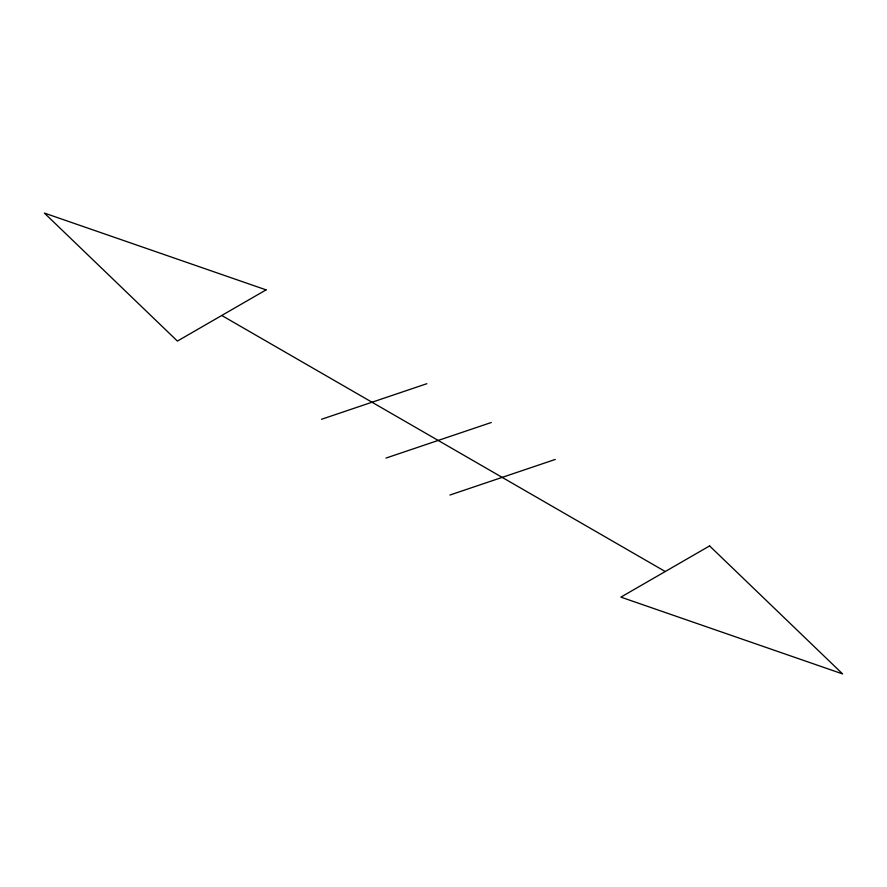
<?xml version="1.0" encoding="UTF-8"?>
<svg xmlns="http://www.w3.org/2000/svg" width="887" height="887" viewBox="0 0 887 887"><rect width="100%" height="100%" fill="white"/><g stroke="black" fill="none" stroke-linecap="round" stroke-linejoin="round"><path stroke-width="1.33" d="M321.515 419.285L426.847 383.705M385.967 458.08L491.298 422.5M449.942 495.024L555.273 459.444M221.75 315.473L665.25 571.527M266.1 289.872L177.4 341.074L44.35 213.057L266.1 289.872M709.6 545.926L620.9 597.128L842.65 673.943L709.6 545.926"/></g></svg>
